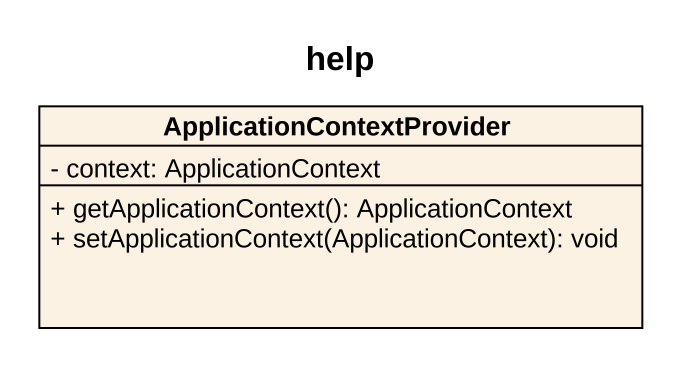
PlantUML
@startuml
title help
hide circle
hide empty members
skinparam classAttributeIconSize 0
class ApplicationContextProvider {
  - context: ApplicationContext
  + getApplicationContext(): ApplicationContext
  + setApplicationContext(ApplicationContext): void
}
@enduml
